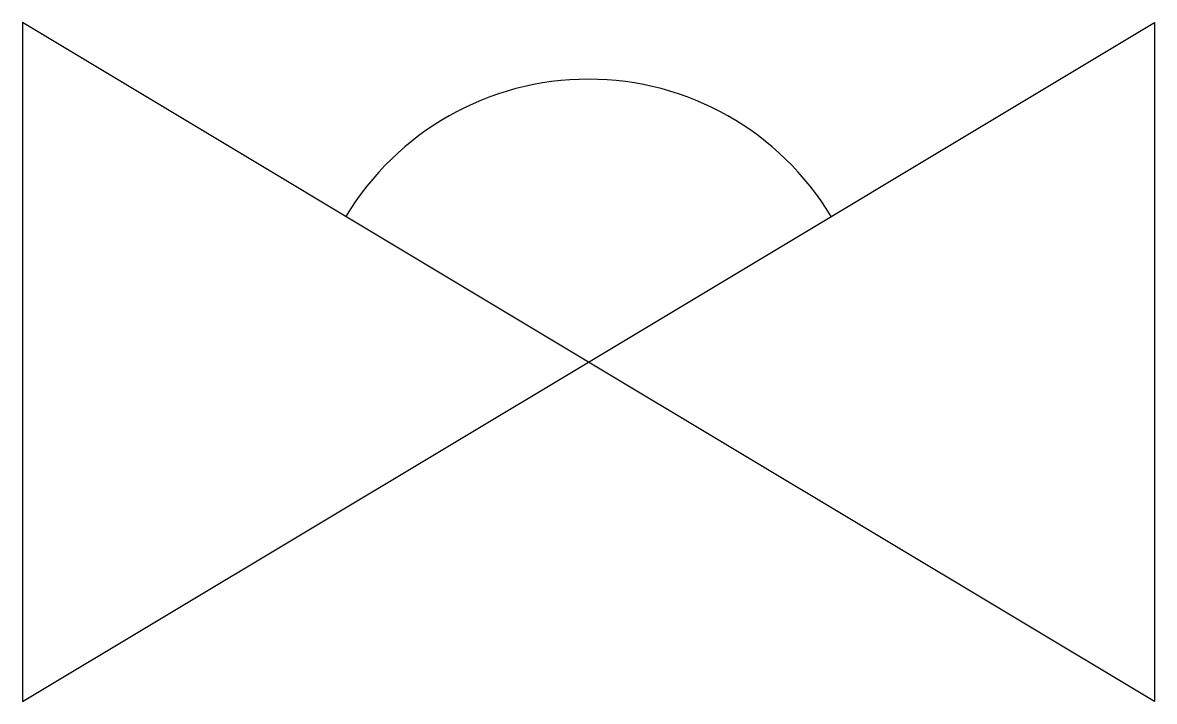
# Model space of a CAD drawing. Header units: millimetres. Extents: x -3 to 3, y -1.8 to 1.8.
import ezdxf

# ---------------------------------------------------------------- set-up
doc = ezdxf.new("R2010")
doc.units = ezdxf.units.MM

msp = doc.modelspace()

# ---------------------------------------------------------------- linework, layer by layer
at = {"color": 0, "linetype": 'Continuous', "lineweight": -2}
for points in [[(-3, 1.8), (-3, -1.8), (0, 0)], [(3, 1.8), (3, -1.8), (0, 0)]]:
    msp.add_lwpolyline(points, close=True, dxfattribs=at)
msp.add_arc((0, 0), 1.5, 30.96376, 149.03624, dxfattribs=at)

doc.saveas('drawing.dxf')
